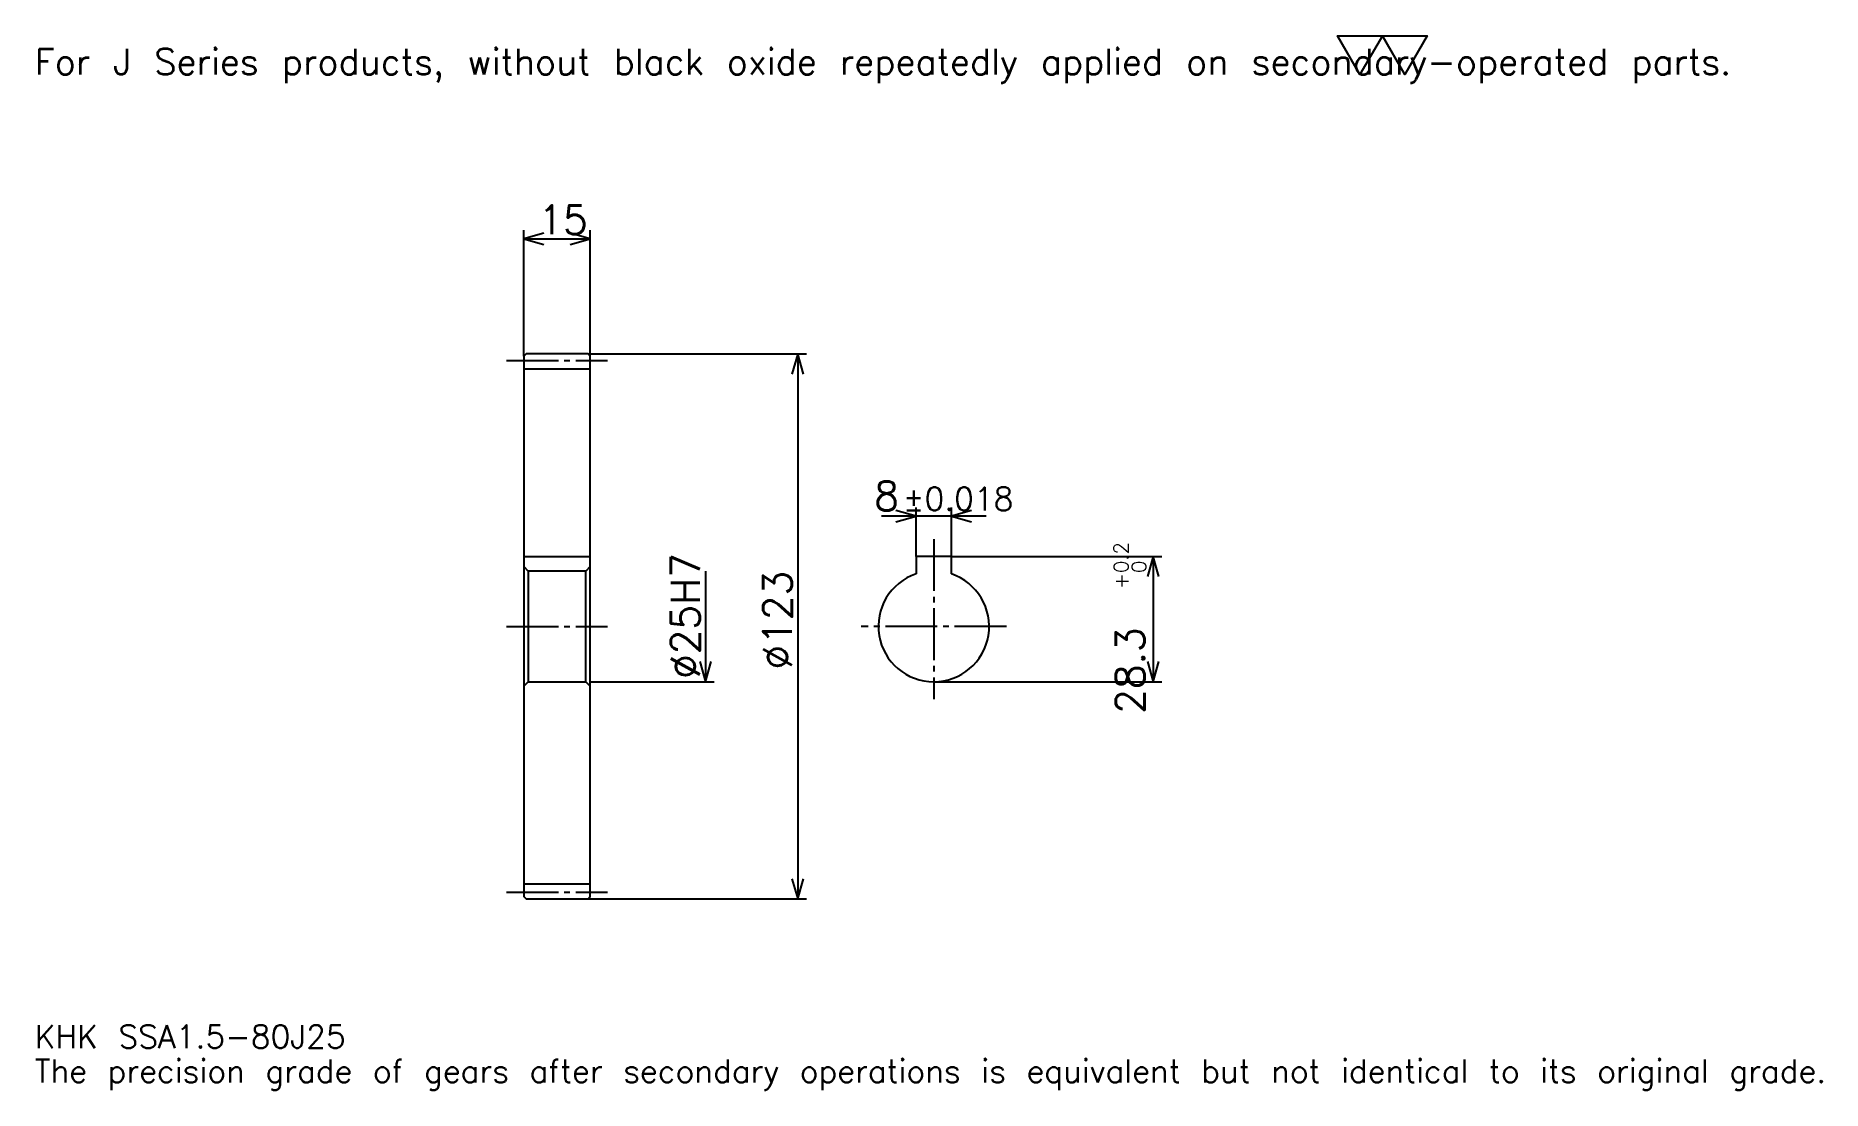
# Model space of a CAD drawing. Extents: x 13 to 416, y 5 to 243.
import ezdxf

# ---------------------------------------------------------------- set-up
doc = ezdxf.new("R2010")
doc.units = 0
doc.linetypes.add('DASHDOT', pattern=[15.603262, 11.702446, -1.300272, 1.300272, -1.300272])
doc.layers.get('0').update_dxf_attribs({"linetype": 'CONTINUOUS'})
doc.layers.add('DASHDOT', color=6, linetype='DASHDOT')
doc.styles.add('KANJI', font='TXT', dxfattribs={"bigfont": 'BIGFONT'})

msp = doc.modelspace()

# ---------------------------------------------------------------- linework, layer by layer
at = {"color": 5}
for p, q in [((123.379074, 170.985733), (123.379074, 198.941574)), ((138.379074, 170.985733), (138.379074, 198.941574)), ((123.379074, 196.991165), (138.379074, 196.991165)), ((123.379074, 170.485733), (123.379074, 170.985733)), ((137.879074, 170.985733), (138.379074, 170.985733)), ((138.379074, 170.985733), (187.139267, 170.985733)), ((138.379074, 170.485733), (138.379074, 170.985733)), ((185.188858, 170.985733), (185.188858, 47.985733)), ((227.69429, 134.387634), (204.091034, 134.387634)), ((211.89267, 125.285736), (211.89267, 136.338043)), ((219.89267, 125.285736), (219.89267, 136.338043)), ((219.89267, 125.285736), (267.3526, 125.285736)), ((265.402161, 125.285736), (265.402161, 96.985733)), ((164.384506, 121.985733), (164.384506, 96.985733)), ((138.379074, 96.985733), (166.334915, 96.985733)), ((215.89267, 96.985733), (267.3526, 96.985733)), ((137.879074, 47.985733), (138.379074, 47.985733)), ((138.379074, 47.985733), (187.139267, 47.985733))]:
    msp.add_line(p, q, dxfattribs=at)
at = {"color": 4}
for p, q in [((123.379074, 167.610733), (138.379074, 167.610733)), ((123.379074, 125.285736), (138.379074, 125.285736)), ((138.379074, 122.985733), (137.379074, 121.985733)), ((123.379074, 95.985733), (124.379074, 96.985733)), ((138.379074, 95.985733), (137.379074, 96.985733)), ((123.379074, 51.360733), (138.379074, 51.360733))]:
    msp.add_line(p, q, dxfattribs=at)
at = {"color": 7}
msp.add_lwpolyline([(312.065216, 234.04892), (306.994171, 242.83876), (327.278381, 242.83876), (322.207336, 234.04892), (317.136261, 242.83876), (312.065216, 234.04892)], dxfattribs=at)
at = {"color": 5}
for points in [[(127.930023, 198.291443), (123.379074, 196.991165), (127.930023, 195.690887)], [(133.828125, 195.690887), (138.379074, 196.991165), (133.828125, 198.291443)], [(186.489136, 166.434784), (185.188858, 170.985733), (183.88858, 166.434784)], [(207.341705, 133.087357), (211.89267, 134.387634), (207.341705, 135.687912)], [(224.443604, 135.687912), (219.89267, 134.387634), (224.443604, 133.087357)], [(266.702454, 120.734779), (265.402161, 125.285736), (264.101898, 120.734779)], [(163.084229, 101.536682), (164.384506, 96.985733), (165.684784, 101.536682)], [(264.101898, 101.536682), (265.402161, 96.985733), (266.702454, 101.536682)], [(183.88858, 52.536682), (185.188858, 47.985733), (186.489136, 52.536682)]]:
    msp.add_lwpolyline(points, dxfattribs=at)
at = {"color": 4}
for points in [[(123.379074, 95.985733), (123.379074, 48.485733), (123.879074, 47.985733), (137.879074, 47.985733), (138.379074, 48.485733), (138.379074, 170.485733), (137.879074, 170.985733), (123.879074, 170.985733), (123.379074, 170.485733), (123.379074, 95.985733)], [(219.89267, 121.328453), (219.89267, 125.285736), (211.89267, 125.285736), (211.89267, 121.328453)], [(123.379074, 122.985733), (124.379074, 121.985733), (124.379074, 96.985733), (137.379074, 96.985733), (137.379074, 121.985733), (124.379074, 121.985733)]]:
    msp.add_lwpolyline(points, dxfattribs=at)
msp.add_arc((215.89267, 109.485733), 12.5, 108.66292518, 71.33707482, dxfattribs=at)
at = {"layer": 'DASHDOT', "color": 7}
for p, q in [((119.478256, 169.485733), (142.279892, 169.485733)), ((215.89267, 129.186554), (215.89267, 93.084915)), ((119.478256, 109.485733), (142.279892, 109.485733)), ((232.293488, 109.485733), (199.491852, 109.485733)), ((119.478256, 49.485733), (142.279892, 49.485733))]:
    msp.add_line(p, q, dxfattribs=at)

# ---------------------------------------------------------------- texts
at = {"color": 7, "style": 'KANJI'}
for s, height, p in [('For J Series products, without black oxide repeatedly applied on secondary-operated parts.', 5.851223, (13.002717, 234.04892)), ('15', 6.501359, (126.653191, 198.031372)), ('8', 6.501359, (202.472565, 135.687912)), ('%%p0.018', 5.201087, (208.908112, 135.687912)), ('KHK SSA1.5-80J25', 5.201087, (13.002717, 14.302989)), ('The precision grade of gears after secondary operations is equivalent but not identical to its original grade.', 5.201087, (13.002717, 6.501359))]:
    msp.add_text(s, height=height, dxfattribs=at).set_placement(p)
for s, height, p in [('%%c25H7', 6.501359, (163.084229, 97.620758)), ('0.2', 3.250679, (259.811005, 121.549248)), ('%%c123', 6.501359, (183.88858, 99.733696)), ('+', 3.250679, (259.811005, 117.908485)), ('0', 3.250679, (263.841858, 121.549248)), ('28.3', 6.501359, (263.451782, 89.768028))]:
    msp.add_text(s, height=height, rotation=90, dxfattribs=at).set_placement(p)

doc.saveas('drawing.dxf')
